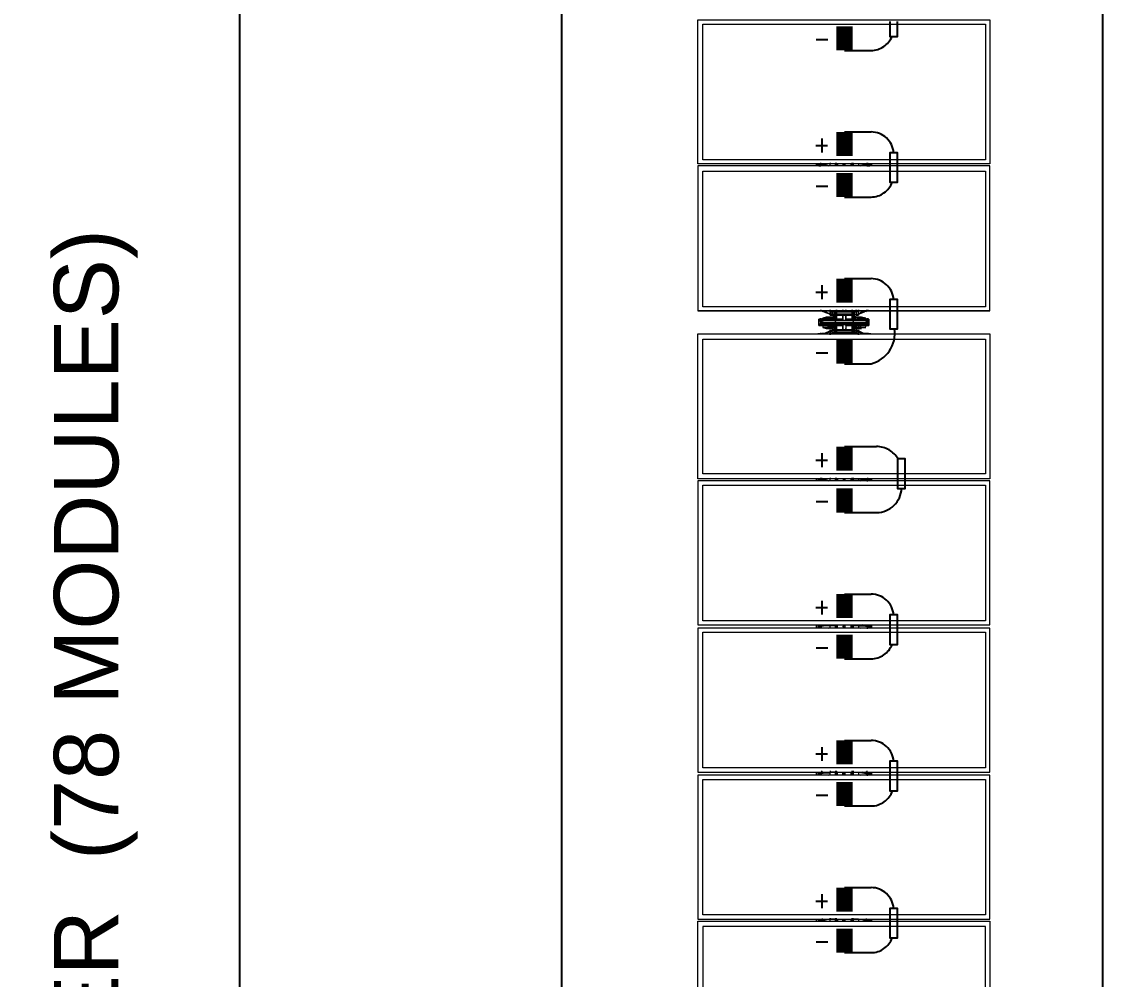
# Model space of a CAD drawing. Header units: feet. Extents: x -5.1 to 70.3, y -33 to 8.
# Drawn here: x 22.601 to 24.928, y -12.265 to -10.203 of the extents above; entities that cross this region are included whole.
import ezdxf
from ezdxf.lldxf.tags import DXFTag

# ---------------------------------------------------------------- set-up
doc = ezdxf.new("R2010")
doc.units = ezdxf.units.FT
doc.header["$MEASUREMENT"] = 0
doc.linetypes.add('HIDDEN', pattern=[0.375, 0.25, -0.125])
for name, color, linetype in [('E-DC HARNESS-NEG', 170, 'DC HARNESS CABLE'), ('E-HARN-COMP', 8, 'Continuous'), ('E-TRNK-CABL-NEG', 170, 'HIDDEN'), ('E-TRUNK-CABLE-POS', 10, 'HIDDEN'), ('G-ANNO-TEXT', 1, 'Continuous'), ('PDF5_Geometry', 7, 'Continuous'), ('Polarity-Text', 7, 'Continuous')]:
    doc.layers.add(name, color=color, linetype=linetype)
doc.styles.add('NEI-A', font='arial.ttf')
tags = doc.linetypes.add('DC HARNESS CABLE', pattern='A,0.5,-0.2,["DH",Standard,S=0.1,R=0,X=-0.1,Y=-0.05],-0.2', length=0.9).pattern_tags.tags
tags[6] = DXFTag(74, 10)

msp = doc.modelspace()

# ---------------------------------------------------------------- linework, layer by layer
at = {"layer": 'E-DC HARNESS-NEG', "ltscale": 0.5}
msp.add_lwpolyline([(24.9275, -8.7121), (24.9275, -13.351)], dxfattribs=at)
at = {"layer": 'E-HARN-COMP', "const_width": 0.0347}
for points in [[(24.3723, -10.2651), (24.3723, -10.2133)], [(24.3723, -10.4926), (24.3723, -10.4408)], [(24.3723, -10.5809), (24.3723, -10.5291)], [(24.3723, -10.8084), (24.3723, -10.7566)], [(24.3723, -10.9399), (24.3723, -10.8882)], [(24.3723, -11.1699), (24.3723, -11.1182)], [(24.3723, -11.2601), (24.3723, -11.2083)], [(24.3723, -11.4875), (24.3723, -11.4358)], [(24.3723, -11.575), (24.3723, -11.5232)], [(24.3723, -11.8024), (24.3723, -11.7507)], [(24.3723, -11.8918), (24.3723, -11.84)], [(24.3723, -12.1193), (24.3723, -12.0675)], [(24.3723, -12.2076), (24.3723, -12.1559)]]:
    msp.add_lwpolyline(points, dxfattribs=at)
at = {"layer": 'E-HARN-COMP'}
for points in [[(24.4701, -10.2033), (24.4701, -10.235), (24.4862, -10.235), (24.4862, -10.2033)], [(24.4862, -10.5175), (24.4862, -10.4858), (24.4701, -10.4858), (24.4701, -10.5175)], [(24.4701, -10.5175), (24.4701, -10.5491), (24.4862, -10.5491), (24.4862, -10.5175)], [(24.4862, -10.8333), (24.4862, -10.8016), (24.4701, -10.8016), (24.4701, -10.8333)], [(24.4701, -10.8333), (24.4701, -10.865), (24.4862, -10.865), (24.4862, -10.8333)], [(24.5028, -11.1765), (24.5028, -11.1448), (24.4867, -11.1448), (24.4867, -11.1765)], [(24.4867, -11.1765), (24.4867, -11.2082), (24.5028, -11.2082), (24.5028, -11.1765)], [(24.4862, -11.5124), (24.4862, -11.4807), (24.4701, -11.4807), (24.4701, -11.5124)], [(24.4701, -11.5124), (24.4701, -11.5441), (24.4862, -11.5441), (24.4862, -11.5124)], [(24.4862, -11.8273), (24.4862, -11.7956), (24.4701, -11.7956), (24.4701, -11.8273)], [(24.4701, -11.8273), (24.4701, -11.859), (24.4862, -11.859), (24.4862, -11.8273)], [(24.4862, -12.1442), (24.4862, -12.1125), (24.4701, -12.1125), (24.4701, -12.1442)], [(24.4701, -12.1442), (24.4701, -12.1759), (24.4862, -12.1759), (24.4862, -12.1442)]]:
    msp.add_lwpolyline(points, dxfattribs=at)
at = {"layer": 'E-TRNK-CABL-NEG', "ltscale": 0.1}
for points in [[(24.3723, -10.2655), (24.4295, -10.2655, 0.305811), (24.4747, -10.235, 0.305811)], [(24.3723, -10.5809), (24.4295, -10.5809, 0.313286), (24.4752, -10.5491, 0.313286)], [(24.3723, -10.9399), (24.4295, -10.9399, 0.385892), (24.4799, -10.8644, 0.308012)], [(24.3723, -11.2601), (24.4414, -11.2601, 0.404462), (24.4952, -11.2081)], [(24.3723, -11.575), (24.4295, -11.575, 0.307734), (24.4748, -11.5441, 0.307734)], [(24.3723, -11.8918), (24.4295, -11.8918, 0.319512), (24.4756, -11.859, 0.319512)], [(24.3723, -12.2076), (24.4295, -12.2076, 0.313211), (24.4752, -12.1759, 0.313211)]]:
    msp.add_lwpolyline(points, format="xyb", dxfattribs=at)
at = {"layer": 'E-TRUNK-CABLE-POS', "ltscale": 0.1}
for points in [[(24.3723, -10.4408), (24.4295, -10.4408, -0.391396), (24.4781, -10.4858, -0.391396)], [(24.3723, -10.7566), (24.4295, -10.7566, -0.391396), (24.4781, -10.8016, -0.391396)], [(24.3723, -11.1182), (24.4414, -11.1182, -0.266359), (24.4878, -11.1448, -0.266359)], [(24.3723, -11.4358), (24.4295, -11.4358, -0.391396), (24.4781, -11.4807, -0.391396)], [(24.3723, -11.7507), (24.4295, -11.7507, -0.391396), (24.4781, -11.7956, -0.391396)], [(24.3723, -12.0675), (24.4295, -12.0675, -0.391396), (24.4781, -12.1125, -0.391396)]]:
    msp.add_lwpolyline(points, format="xyb", dxfattribs=at)
at = {"layer": 'G-ANNO-TEXT', "flags": 128}
for points in [[(23.165, -26.7126, -0.427062), (23.0663, -26.6027), (23.0703, -13.6083, 0.298343), (22.9755, -13.4798, 0.298343), (23.0703, -13.3513), (23.0703, -0.2551, -0.354962), (23.165, -0.1822)], [(23.8585, -18.3194, -0.298343), (23.7638, -18.1909), (23.7638, -13.6083, 0.298343), (23.669, -13.4798, 0.298343), (23.7638, -13.3513), (23.7638, -8.8035, -0.340759), (23.8585, -8.6617)]]:
    msp.add_lwpolyline(points, format="xyb", dxfattribs=at)
at = {"layer": 'PDF5_Geometry', "lineweight": 5}
for points in [[(24.0564, -10.5095), (24.0564, -10.1995), (24.6852, -10.1995), (24.6852, -10.5095)], [(24.6762, -10.5005), (24.0676, -10.5005), (24.0676, -10.2085), (24.6762, -10.2085)], [(24.6852, -10.8261), (24.6852, -10.5139), (24.0564, -10.5139), (24.0564, -10.8261)], [(24.3686, -10.5117), (24.3708, -10.5117), (24.3708, -10.5095), (24.3731, -10.5095), (24.3731, -10.5117), (24.3731, -10.5139), (24.3708, -10.5139), (24.3686, -10.5139)], [(24.6762, -10.8171), (24.0676, -10.8171), (24.0676, -10.5252), (24.6762, -10.5252)], [(24.3259, -10.8284), (24.3236, -10.8261), (24.3214, -10.8261), (24.3147, -10.8261), (24.3214, -10.8261), (24.3236, -10.8261)], [(24.3326, -10.8441), (24.3214, -10.8441), (24.3214, -10.8418), (24.3214, -10.8441)], [(24.3259, -10.8441), (24.3259, -10.8418), (24.3371, -10.8418), (24.3371, -10.8441), (24.3259, -10.8441), (24.3371, -10.8441), (24.3371, -10.8418), (24.3394, -10.8418), (24.3371, -10.8418), (24.3259, -10.8418)], [(24.3281, -10.8284), (24.3416, -10.8328), (24.3416, -10.8261), (24.3439, -10.8284), (24.3461, -10.8284), (24.3461, -10.8261), (24.3484, -10.8261), (24.3484, -10.8284), (24.3461, -10.8284), (24.3484, -10.8284), (24.3484, -10.8261), (24.3955, -10.8261), (24.3955, -10.8284), (24.3978, -10.8284), (24.3978, -10.8328), (24.3978, -10.8351), (24.4023, -10.8351), (24.3978, -10.8351), (24.3978, -10.8328), (24.4, -10.8328), (24.4023, -10.8351), (24.4023, -10.8328), (24.4023, -10.8351), (24.4, -10.8328), (24.4023, -10.8328), (24.4157, -10.8284), (24.4023, -10.8328), (24.4023, -10.8261), (24.4, -10.8284), (24.3978, -10.8284), (24.3978, -10.8328), (24.4, -10.8328), (24.4023, -10.8328), (24.4023, -10.8261), (24.4, -10.8284), (24.3978, -10.8284), (24.3978, -10.8261), (24.3955, -10.8261), (24.3978, -10.8261), (24.3978, -10.8284), (24.3955, -10.8284), (24.3955, -10.8261), (24.3484, -10.8261), (24.3461, -10.8261), (24.3461, -10.8284), (24.3439, -10.8284), (24.3416, -10.8261), (24.3416, -10.8328)], [(24.3394, -10.8418), (24.3416, -10.8418), (24.3416, -10.8441), (24.3371, -10.8441), (24.3416, -10.8441), (24.3416, -10.8418), (24.3394, -10.8418), (24.3461, -10.8396), (24.3461, -10.8418), (24.3484, -10.8418), (24.3484, -10.8441), (24.3416, -10.8441), (24.3484, -10.8441), (24.3484, -10.8418), (24.3461, -10.8418), (24.3461, -10.8396)], [(24.3461, -10.8328), (24.3461, -10.8284), (24.3461, -10.8328), (24.3439, -10.8328), (24.3416, -10.8328), (24.3416, -10.8351), (24.3461, -10.8351)], [(24.3416, -10.8351), (24.3416, -10.8328), (24.3439, -10.8328), (24.3416, -10.8328), (24.3416, -10.8351), (24.3461, -10.8351), (24.3461, -10.8328), (24.3439, -10.8328), (24.3416, -10.8328)], [(24.3461, -10.8328), (24.3461, -10.8351), (24.3955, -10.8351), (24.3955, -10.8328), (24.3955, -10.8351), (24.3461, -10.8351)], [(24.3506, -10.8396), (24.3506, -10.8418), (24.3484, -10.8396), (24.3484, -10.8373), (24.3484, -10.8396), (24.3506, -10.8418)], [(24.3484, -10.8418), (24.3506, -10.8441), (24.3484, -10.8441), (24.3506, -10.8441)], [(24.3551, -10.8306), (24.3551, -10.8284), (24.3528, -10.8284), (24.3506, -10.8284), (24.3506, -10.8306), (24.3506, -10.8328), (24.3528, -10.8328), (24.3551, -10.8328)], [(24.3506, -10.8306), (24.3528, -10.8328), (24.3551, -10.8306), (24.3528, -10.8284)], [(24.3506, -10.8306), (24.3528, -10.8328), (24.3551, -10.8306), (24.3528, -10.8284)], [(24.3551, -10.8306), (24.3551, -10.8284), (24.3528, -10.8284), (24.3506, -10.8284), (24.3506, -10.8306), (24.3506, -10.8328), (24.3528, -10.8328), (24.3551, -10.8328)], [(24.3506, -10.8306), (24.3506, -10.8328), (24.3528, -10.8328), (24.3551, -10.8328), (24.3506, -10.8328)], [(24.3506, -10.8418), (24.3506, -10.8441)], [(24.3528, -10.8284), (24.3528, -10.8306)], [(24.3528, -10.8284), (24.3528, -10.8306)], [(24.3551, -10.8239), (24.3551, -10.8261)], [(24.3686, -10.8239), (24.3686, -10.8261)], [(24.3686, -10.8239), (24.3686, -10.8261)], [(24.3686, -10.8418), (24.3686, -10.8441), (24.3686, -10.8463), (24.3686, -10.8441)], [(24.3753, -10.8239), (24.3753, -10.8261)], [(24.3753, -10.8239), (24.3753, -10.8261)], [(24.3753, -10.8441), (24.3753, -10.8463), (24.3775, -10.8441), (24.3798, -10.8441), (24.3775, -10.8441), (24.3753, -10.8463), (24.3753, -10.8441), (24.3753, -10.8418)], [(24.3888, -10.8239), (24.3888, -10.8261)], [(24.391, -10.8284), (24.3888, -10.8284), (24.3888, -10.8306), (24.3888, -10.8328), (24.3888, -10.8306), (24.3888, -10.8284), (24.391, -10.8284), (24.391, -10.8306), (24.391, -10.8284), (24.391, -10.8306), (24.391, -10.8284), (24.391, -10.8306), (24.391, -10.8284), (24.391, -10.8306), (24.391, -10.8284), (24.391, -10.8306), (24.391, -10.8284), (24.391, -10.8306), (24.391, -10.8284), (24.391, -10.8306), (24.391, -10.8284), (24.391, -10.8306), (24.391, -10.8284), (24.391, -10.8306), (24.391, -10.8284), (24.3933, -10.8306), (24.3933, -10.8328), (24.391, -10.8328), (24.3888, -10.8328), (24.391, -10.8328), (24.3933, -10.8328), (24.3933, -10.8306)], [(24.3888, -10.8306), (24.391, -10.8328), (24.3933, -10.8306), (24.391, -10.8284)], [(24.3933, -10.8306), (24.3933, -10.8284), (24.391, -10.8284), (24.3888, -10.8284), (24.3888, -10.8306), (24.3888, -10.8328), (24.391, -10.8328), (24.3933, -10.8328)], [(24.3888, -10.8306), (24.391, -10.8328), (24.3933, -10.8306), (24.391, -10.8284)], [(24.3933, -10.8306), (24.3933, -10.8284), (24.391, -10.8284), (24.3888, -10.8284), (24.3888, -10.8306), (24.3888, -10.8328), (24.391, -10.8328), (24.3933, -10.8328)], [(24.3933, -10.8418), (24.3933, -10.8441), (24.3955, -10.8418), (24.3933, -10.8441), (24.3933, -10.8418), (24.3933, -10.8441)], [(24.418, -10.8418), (24.418, -10.8441), (24.418, -10.8418), (24.409, -10.8396), (24.3955, -10.8396), (24.3978, -10.8396), (24.3955, -10.8396), (24.409, -10.8396)], [(24.3978, -10.8239), (24.3978, -10.8261)], [(24.418, -10.8418), (24.4067, -10.8418), (24.4067, -10.8441), (24.418, -10.8441)], [(24.4202, -10.8261), (24.418, -10.8284)], [(24.4292, -10.8261), (24.4225, -10.8261)], [(24.3214, -10.8441), (24.3214, -10.8463), (24.3214, -10.8441), (24.3214, -10.8463), (24.3214, -10.8441), (24.3169, -10.8441), (24.3169, -10.8463), (24.3169, -10.8486), (24.3169, -10.8576), (24.3169, -10.8553), (24.3169, -10.8576), (24.3169, -10.8553), (24.3169, -10.8486), (24.3169, -10.8463), (24.3169, -10.8441)], [(24.3214, -10.8508), (24.3214, -10.8486), (24.3214, -10.8508), (24.3236, -10.8508), (24.3236, -10.8463), (24.3528, -10.8463), (24.391, -10.8463), (24.391, -10.8508), (24.3528, -10.8508), (24.3236, -10.8508), (24.3236, -10.8531), (24.3214, -10.8531), (24.3214, -10.8553), (24.3214, -10.8531), (24.3214, -10.8553), (24.3214, -10.8576), (24.3214, -10.8553), (24.3214, -10.8531), (24.3214, -10.8553), (24.3192, -10.8576), (24.3192, -10.8553), (24.3192, -10.8531), (24.3192, -10.8553), (24.3192, -10.8576), (24.3214, -10.8553), (24.3236, -10.8553), (24.3236, -10.8531), (24.3214, -10.8531), (24.3214, -10.8553), (24.3214, -10.8531), (24.3214, -10.8553), (24.3214, -10.8576), (24.3214, -10.8553), (24.3214, -10.8531)], [(24.3214, -10.8441), (24.3214, -10.8463), (24.3236, -10.8463), (24.3214, -10.8463), (24.3214, -10.8441), (24.3214, -10.8463)], [(24.3236, -10.8441), (24.3236, -10.8463)], [(24.3236, -10.8508), (24.3528, -10.8508), (24.3528, -10.8463), (24.3236, -10.8463)], [(24.3236, -10.8486), (24.3236, -10.8508)], [(24.3259, -10.8486), (24.3259, -10.8508), (24.3236, -10.8508), (24.3236, -10.8531), (24.3236, -10.8508), (24.3259, -10.8508)], [(24.3528, -10.8531), (24.3236, -10.8531), (24.3236, -10.8553), (24.3528, -10.8553)], [(24.3259, -10.8508), (24.3528, -10.8508), (24.3528, -10.8463), (24.391, -10.8463), (24.391, -10.8508), (24.3528, -10.8508), (24.3259, -10.8508), (24.3259, -10.8531)], [(24.3394, -10.862), (24.3416, -10.862), (24.3416, -10.8576), (24.3484, -10.8598), (24.3484, -10.862), (24.3461, -10.862), (24.3394, -10.862), (24.3461, -10.862), (24.3484, -10.862), (24.3484, -10.8643), (24.3326, -10.8643), (24.3259, -10.862), (24.3326, -10.8643), (24.3484, -10.8643), (24.3484, -10.862), (24.3461, -10.862), (24.3484, -10.862), (24.3484, -10.8598), (24.3506, -10.8598), (24.3484, -10.8598), (24.3416, -10.8576), (24.3416, -10.862), (24.3394, -10.862), (24.3371, -10.862)], [(24.3326, -10.8441), (24.3326, -10.8463)], [(24.3641, -10.8441), (24.3641, -10.8463), (24.3641, -10.8441), (24.3326, -10.8441), (24.3326, -10.8463), (24.3326, -10.8441)], [(24.3326, -10.8531), (24.3326, -10.8553)], [(24.3326, -10.8531), (24.3326, -10.8553)], [(24.3371, -10.8598), (24.3416, -10.8598)], [(24.3528, -10.8486), (24.3528, -10.8508)], [(24.391, -10.8508), (24.3528, -10.8508), (24.3528, -10.8531), (24.391, -10.8531)], [(24.3551, -10.8576), (24.3551, -10.8665)], [(24.3686, -10.8441), (24.3686, -10.8463)], [(24.3798, -10.8553), (24.3798, -10.8576), (24.4112, -10.8576), (24.4225, -10.8576), (24.4225, -10.8553), (24.4202, -10.8553), (24.4225, -10.8553), (24.4225, -10.8576), (24.4112, -10.8576), (24.3798, -10.8576), (24.3798, -10.8553), (24.3798, -10.8576), (24.3753, -10.8576), (24.3798, -10.8576)], [(24.3798, -10.8441), (24.4112, -10.8441), (24.4112, -10.8463), (24.4112, -10.8441), (24.3798, -10.8441), (24.3798, -10.8463)], [(24.3888, -10.8665), (24.3888, -10.8576)], [(24.391, -10.8508), (24.418, -10.8508), (24.418, -10.8531), (24.418, -10.8508), (24.391, -10.8508), (24.391, -10.8486), (24.391, -10.8508), (24.4202, -10.8508), (24.4202, -10.8463), (24.391, -10.8463), (24.4202, -10.8463), (24.4202, -10.8508)], [(24.418, -10.862), (24.4067, -10.862), (24.4045, -10.862), (24.3955, -10.862), (24.3955, -10.8598), (24.4, -10.8576), (24.4023, -10.8598), (24.4023, -10.862), (24.4045, -10.862), (24.3955, -10.862), (24.3955, -10.8598), (24.4, -10.8576), (24.4023, -10.8598), (24.4023, -10.862), (24.4045, -10.862), (24.4067, -10.862), (24.4067, -10.8576), (24.418, -10.8576), (24.418, -10.8598), (24.418, -10.8576), (24.4067, -10.8576), (24.4067, -10.862), (24.418, -10.862), (24.3955, -10.862), (24.3978, -10.862), (24.3955, -10.862)], [(24.4023, -10.8576), (24.4067, -10.8576)], [(24.4112, -10.8441), (24.4112, -10.8463)], [(24.4112, -10.8531), (24.4112, -10.8553)], [(24.4112, -10.8531), (24.4112, -10.8553)], [(24.4202, -10.8486), (24.4202, -10.8508)], [(24.4225, -10.8531), (24.4202, -10.8531)], [(24.4225, -10.8553), (24.4202, -10.8553), (24.4225, -10.8553), (24.4225, -10.8576), (24.4247, -10.8576), (24.4247, -10.8553), (24.4247, -10.8576), (24.4225, -10.8576), (24.4202, -10.8553), (24.4225, -10.8576)], [(24.6852, -10.8755), (24.6852, -11.1877), (24.0564, -11.1877), (24.0564, -10.8755)], [(24.6762, -11.1765), (24.0676, -11.1765), (24.0676, -10.8867), (24.6762, -10.8867)], [(24.3214, -10.8755), (24.3259, -10.8755), (24.3214, -10.8755), (24.3147, -10.8755)], [(24.3439, -10.871), (24.3416, -10.871), (24.3416, -10.8688), (24.3281, -10.8755), (24.3416, -10.8688), (24.3416, -10.871), (24.3416, -10.8755), (24.3439, -10.8755), (24.3461, -10.8733), (24.3461, -10.8755), (24.3461, -10.8733), (24.3461, -10.8688), (24.3439, -10.8688), (24.3439, -10.871), (24.3416, -10.871), (24.3416, -10.8755), (24.3439, -10.8755), (24.3461, -10.8733), (24.3461, -10.8688), (24.3439, -10.8688)], [(24.3416, -10.8665), (24.3416, -10.8688), (24.3439, -10.8688), (24.3439, -10.871), (24.3439, -10.8688), (24.3416, -10.8688)], [(24.3955, -10.8688), (24.3955, -10.8665), (24.3461, -10.8665), (24.3461, -10.8688), (24.3461, -10.8665), (24.3439, -10.8688), (24.3416, -10.8688), (24.3439, -10.8688), (24.3461, -10.8665), (24.3461, -10.8688), (24.3461, -10.8665), (24.3955, -10.8665)], [(24.3978, -10.8733), (24.3955, -10.8733), (24.3955, -10.8755), (24.3484, -10.8755), (24.3461, -10.8755), (24.3461, -10.8733), (24.3461, -10.8755), (24.3484, -10.8755), (24.3484, -10.8733), (24.3461, -10.8733), (24.3484, -10.8733), (24.3484, -10.8755), (24.3955, -10.8755), (24.3955, -10.8733), (24.3978, -10.8733), (24.3978, -10.8688), (24.4, -10.871), (24.4023, -10.871), (24.4023, -10.8755), (24.4, -10.8755)], [(24.3528, -10.8688), (24.3506, -10.8688), (24.3506, -10.871), (24.3506, -10.8733), (24.3551, -10.8733), (24.3551, -10.8755), (24.3551, -10.8733), (24.3528, -10.8733), (24.3506, -10.8733), (24.3506, -10.8688), (24.3528, -10.8688), (24.3551, -10.871), (24.3528, -10.8688), (24.3528, -10.871)], [(24.3506, -10.871), (24.3528, -10.8733), (24.3551, -10.871), (24.3528, -10.8688)], [(24.3506, -10.871), (24.3506, -10.8733), (24.3528, -10.8733), (24.3551, -10.8733), (24.3551, -10.871), (24.3551, -10.8688), (24.3528, -10.8688), (24.3506, -10.8688)], [(24.3506, -10.871), (24.3506, -10.8733), (24.3528, -10.8733), (24.3551, -10.8733), (24.3551, -10.871), (24.3551, -10.8688), (24.3528, -10.8688), (24.3506, -10.8688)], [(24.3506, -10.871), (24.3528, -10.8733), (24.3551, -10.871), (24.3528, -10.8688)], [(24.3528, -10.8688), (24.3528, -10.871)], [(24.3551, -10.871), (24.3551, -10.8733)], [(24.3686, -10.8733), (24.3686, -10.8755)], [(24.3686, -10.8733), (24.3686, -10.8755)], [(24.3753, -10.8733), (24.3753, -10.8755)], [(24.3753, -10.8733), (24.3753, -10.8755)], [(24.3888, -10.871), (24.3888, -10.8733), (24.391, -10.8733), (24.3933, -10.8733), (24.3933, -10.871), (24.3933, -10.8688), (24.391, -10.8688), (24.3888, -10.8688)], [(24.3888, -10.871), (24.391, -10.8733), (24.3933, -10.871), (24.391, -10.8688)], [(24.3888, -10.871), (24.391, -10.8733), (24.3933, -10.871), (24.391, -10.8688)], [(24.3888, -10.871), (24.3888, -10.8733), (24.391, -10.8733), (24.3933, -10.8733), (24.3933, -10.871), (24.3933, -10.8688), (24.391, -10.8688), (24.3888, -10.8688)], [(24.391, -10.8688), (24.391, -10.871)], [(24.391, -10.8688), (24.391, -10.871)], [(24.3955, -10.8755), (24.3978, -10.8755), (24.3978, -10.8688), (24.4, -10.871), (24.4023, -10.871), (24.4023, -10.8755), (24.4, -10.8755), (24.3978, -10.8733), (24.3978, -10.8755)], [(24.3978, -10.8688), (24.3978, -10.8665), (24.4, -10.8688), (24.4023, -10.8688), (24.4023, -10.8665), (24.4023, -10.8688), (24.4, -10.8688), (24.4, -10.871), (24.4, -10.8688), (24.4023, -10.8688), (24.4, -10.8688), (24.3978, -10.8665)], [(24.4023, -10.871), (24.4023, -10.8688), (24.4157, -10.8755), (24.4023, -10.8688)], [(24.418, -10.8755), (24.4202, -10.8755)], [(24.4292, -10.8755), (24.4225, -10.8755)], [(24.3686, -11.1899), (24.3708, -11.1899), (24.3708, -11.1877), (24.3731, -11.1877), (24.3731, -11.1899), (24.3731, -11.1922), (24.3708, -11.1922)], [(24.0564, -11.5021), (24.6852, -11.5021), (24.6852, -11.1922), (24.0564, -11.1922)], [(24.0676, -11.4931), (24.0676, -11.2012), (24.6762, -11.2012), (24.6762, -11.4931)], [(24.6852, -11.8188), (24.6852, -11.5088), (24.0564, -11.5088), (24.0564, -11.8188)], [(24.3686, -11.5066), (24.3708, -11.5043), (24.3731, -11.5043), (24.3731, -11.5088), (24.3708, -11.5088), (24.3708, -11.5066)], [(24.6762, -11.8098), (24.0676, -11.8098), (24.0676, -11.5178), (24.6762, -11.5178)], [(24.6852, -12.1354), (24.6852, -11.8255), (24.0564, -11.8255), (24.0564, -12.1354)], [(24.6762, -12.1264), (24.0676, -12.1264), (24.0676, -11.8345), (24.6762, -11.8345)], [(24.3686, -11.8233), (24.3686, -11.821), (24.3731, -11.821), (24.3731, -11.8255), (24.3708, -11.8255), (24.3708, -11.8233)], [(24.6852, -12.1399), (24.6852, -12.4521), (24.0564, -12.4521), (24.0564, -12.1399)], [(24.3686, -12.1399), (24.3686, -12.1377), (24.3708, -12.1377), (24.3708, -12.1354), (24.3731, -12.1354), (24.3731, -12.1377), (24.3731, -12.1399), (24.3708, -12.1399)], [(24.0676, -12.1511), (24.0676, -12.4409), (24.6762, -12.4409), (24.6762, -12.1511)]]:
    msp.add_lwpolyline(points, close=True, dxfattribs=at)
for points in [[(24.3124, -10.5139), (24.3124, -10.5095)], [(24.3416, -10.5072), (24.3416, -10.5095), (24.3394, -10.5095), (24.3304, -10.5117), (24.3169, -10.5117), (24.3147, -10.5117), (24.3169, -10.5117), (24.3192, -10.5117), (24.3214, -10.5095), (24.3236, -10.5095)], [(24.3147, -10.5117), (24.3147, -10.5095)], [(24.3169, -10.5139), (24.3214, -10.5139)], [(24.3528, -10.5072), (24.3528, -10.5095), (24.3416, -10.5095)], [(24.3528, -10.5139), (24.3528, -10.5095)], [(24.3551, -10.5139), (24.3551, -10.5095), (24.3551, -10.5072)], [(24.3551, -10.5095), (24.3573, -10.5095), (24.3573, -10.5139)], [(24.3865, -10.5139), (24.3865, -10.5095), (24.3888, -10.5095)], [(24.3888, -10.5139), (24.3888, -10.5095), (24.3888, -10.5072)], [(24.427, -10.5117), (24.4157, -10.5117), (24.4023, -10.5095), (24.391, -10.5095), (24.391, -10.5072)], [(24.391, -10.5095), (24.391, -10.5139)], [(24.4202, -10.5095), (24.4225, -10.5095), (24.4247, -10.5117), (24.4292, -10.5117), (24.4292, -10.5095)], [(24.4225, -10.5139), (24.427, -10.5139)], [(24.427, -10.5095), (24.427, -10.5117), (24.4292, -10.5117)], [(24.4314, -10.5139), (24.4314, -10.5095)], [(24.6762, -10.8171), (24.0676, -10.8171)], [(24.6852, -10.8261), (24.0564, -10.8261)], [(24.3259, -10.8261), (24.3259, -10.8261)], [(24.3259, -10.8261), (24.3259, -10.8261)], [(24.3259, -10.8441), (24.3259, -10.8418), (24.3326, -10.8396), (24.3484, -10.8396), (24.3461, -10.8396), (24.3484, -10.8396), (24.3326, -10.8396), (24.3259, -10.8418)], [(24.3528, -10.8441), (24.3506, -10.8441), (24.3506, -10.8418), (24.3484, -10.8396), (24.3349, -10.8396), (24.3484, -10.8396), (24.3506, -10.8418), (24.3506, -10.8441), (24.3506, -10.8351)], [(24.3349, -10.8418), (24.3349, -10.8418)], [(24.3349, -10.8418), (24.3349, -10.8418)], [(24.3461, -10.8328), (24.3461, -10.8328)], [(24.3461, -10.8328), (24.3461, -10.8328)], [(24.3461, -10.8351), (24.3461, -10.8351)], [(24.3461, -10.8351), (24.3461, -10.8351)], [(24.3506, -10.8306), (24.3506, -10.8284), (24.3528, -10.8284), (24.3551, -10.8306)], [(24.3506, -10.8306), (24.3506, -10.8284), (24.3528, -10.8284)], [(24.3528, -10.8306), (24.3528, -10.8284)], [(24.3528, -10.8306), (24.3528, -10.8284)], [(24.3528, -10.8306), (24.3528, -10.8284)], [(24.3528, -10.8306), (24.3528, -10.8284)], [(24.3528, -10.8306), (24.3528, -10.8284)], [(24.3528, -10.8306), (24.3528, -10.8284)], [(24.3528, -10.8306), (24.3528, -10.8284)], [(24.3528, -10.8306), (24.3528, -10.8284)], [(24.3528, -10.8306), (24.3528, -10.8284)], [(24.3528, -10.8306), (24.3528, -10.8284)], [(24.3528, -10.8306), (24.3528, -10.8284)], [(24.3528, -10.8306), (24.3528, -10.8284)], [(24.3528, -10.8306), (24.3528, -10.8284)], [(24.3551, -10.8306), (24.3528, -10.8284)], [(24.3528, -10.8306), (24.3528, -10.8284)], [(24.3528, -10.8351), (24.3528, -10.8418), (24.3551, -10.8441), (24.3551, -10.8351), (24.3551, -10.8441)], [(24.3551, -10.8328), (24.3551, -10.8306)], [(24.3551, -10.8306), (24.3551, -10.8328)], [(24.3753, -10.8441), (24.3798, -10.8441), (24.3753, -10.8441), (24.3753, -10.8463), (24.3753, -10.8441), (24.3753, -10.8463), (24.3753, -10.8351), (24.3686, -10.8351), (24.3686, -10.8463), (24.3663, -10.8441), (24.3641, -10.8441), (24.3663, -10.8441), (24.3663, -10.8463), (24.3663, -10.8441), (24.3686, -10.8441), (24.3663, -10.8441), (24.3663, -10.8463), (24.3663, -10.8441), (24.3641, -10.8441), (24.3663, -10.8441), (24.3686, -10.8463), (24.3686, -10.8351), (24.3753, -10.8351), (24.3753, -10.8463), (24.3753, -10.8441), (24.3753, -10.8463)], [(24.3888, -10.8441), (24.3888, -10.8351), (24.3888, -10.8441), (24.391, -10.8418), (24.391, -10.8351)], [(24.3933, -10.8351), (24.3933, -10.8441), (24.3955, -10.8441), (24.4, -10.8441), (24.3955, -10.8441), (24.3955, -10.8418), (24.3978, -10.8396), (24.4045, -10.8418), (24.4023, -10.8418), (24.4023, -10.8441), (24.4, -10.8441), (24.4023, -10.8441), (24.4023, -10.8418), (24.4045, -10.8418), (24.4067, -10.8418), (24.4067, -10.8441), (24.4023, -10.8441), (24.4067, -10.8441), (24.418, -10.8441), (24.418, -10.8418), (24.4067, -10.8418), (24.4045, -10.8418), (24.3978, -10.8396), (24.3955, -10.8418), (24.3955, -10.8441), (24.3933, -10.8441), (24.391, -10.8441)], [(24.3955, -10.8373), (24.3955, -10.8396), (24.3933, -10.8418), (24.3933, -10.8441)], [(24.3955, -10.8396), (24.409, -10.8396), (24.3955, -10.8396), (24.3933, -10.8418), (24.3933, -10.8396), (24.3933, -10.8418), (24.3955, -10.8396), (24.3933, -10.8418)], [(24.3955, -10.8328), (24.3955, -10.8328)], [(24.3955, -10.8328), (24.3955, -10.8328)], [(24.3955, -10.8351), (24.3955, -10.8351)], [(24.3955, -10.8351), (24.3955, -10.8351)], [(24.409, -10.8418), (24.409, -10.8418)], [(24.409, -10.8418), (24.409, -10.8418)], [(24.418, -10.8261), (24.418, -10.8261)], [(24.418, -10.8261), (24.418, -10.8261)], [(24.418, -10.8418), (24.418, -10.8418)], [(24.4225, -10.8261), (24.4225, -10.8261)], [(24.4225, -10.8261), (24.4225, -10.8261)], [(24.4225, -10.8441), (24.4225, -10.8418)], [(24.4225, -10.8441), (24.4225, -10.8418)], [(24.3192, -10.8463), (24.3169, -10.8463)], [(24.3192, -10.8463), (24.3169, -10.8463)], [(24.3214, -10.8486), (24.3214, -10.8508), (24.3236, -10.8508), (24.3236, -10.8486), (24.3236, -10.8508), (24.3236, -10.8531), (24.3236, -10.8553), (24.3214, -10.8553), (24.3214, -10.8576), (24.3169, -10.8576), (24.3192, -10.8576), (24.3192, -10.8553), (24.3192, -10.8576), (24.3169, -10.8576), (24.3214, -10.8576), (24.3326, -10.8576), (24.3641, -10.8576), (24.3641, -10.8553), (24.3641, -10.8576), (24.3663, -10.8576), (24.3663, -10.8553)], [(24.3192, -10.8463), (24.3192, -10.8441)], [(24.3192, -10.8463), (24.3192, -10.8441)], [(24.3192, -10.8463), (24.3192, -10.8441)], [(24.3192, -10.8463), (24.3192, -10.8441)], [(24.3214, -10.8486), (24.3192, -10.8463)], [(24.3192, -10.8486), (24.3192, -10.8463)], [(24.3214, -10.8486), (24.3192, -10.8463)], [(24.3192, -10.8486), (24.3192, -10.8463)], [(24.3214, -10.8441), (24.3214, -10.8463)], [(24.3214, -10.8463), (24.3214, -10.8441)], [(24.3214, -10.8486), (24.3214, -10.8463)], [(24.3214, -10.8486), (24.3214, -10.8463)], [(24.3214, -10.8463), (24.3214, -10.8463)], [(24.3214, -10.8486), (24.3214, -10.8463)], [(24.3214, -10.8486), (24.3214, -10.8463)], [(24.3214, -10.8463), (24.3214, -10.8463)], [(24.3214, -10.8508), (24.3214, -10.8486)], [(24.3214, -10.8508), (24.3214, -10.8486)], [(24.3214, -10.8531), (24.3214, -10.8508)], [(24.3214, -10.8553), (24.3214, -10.8531)], [(24.3753, -10.8576), (24.3753, -10.8553), (24.3753, -10.8576), (24.3753, -10.8553), (24.3753, -10.8576), (24.3798, -10.8576), (24.3753, -10.8576), (24.3753, -10.8553), (24.3753, -10.8576), (24.3753, -10.8553), (24.3753, -10.8576), (24.3753, -10.8553), (24.3753, -10.8665), (24.3686, -10.8665), (24.3686, -10.8553), (24.3686, -10.8576), (24.3686, -10.8553), (24.3686, -10.8576), (24.3641, -10.8576), (24.3663, -10.8576), (24.3663, -10.8553), (24.3663, -10.8576), (24.3686, -10.8576), (24.3641, -10.8576), (24.3641, -10.8553), (24.3641, -10.8576), (24.3326, -10.8576), (24.3214, -10.8576), (24.3214, -10.8553)], [(24.3214, -10.8553), (24.3214, -10.8553)], [(24.3214, -10.8553), (24.3214, -10.8553)], [(24.4225, -10.8508), (24.4225, -10.8531), (24.4225, -10.8553), (24.4225, -10.8531), (24.4225, -10.8553), (24.4225, -10.8531), (24.4225, -10.8508), (24.4225, -10.8486), (24.4225, -10.8463), (24.4225, -10.8486), (24.4247, -10.8463), (24.4247, -10.8441), (24.4247, -10.8463), (24.4247, -10.8441), (24.4247, -10.8463), (24.4247, -10.8553), (24.4247, -10.8576), (24.4247, -10.8553), (24.4247, -10.8463), (24.4247, -10.8441), (24.4225, -10.8441), (24.4225, -10.8463), (24.4247, -10.8463), (24.4247, -10.8441), (24.4247, -10.8463), (24.4225, -10.8486), (24.4225, -10.8463), (24.4225, -10.8486), (24.4225, -10.8508), (24.4225, -10.8531), (24.4225, -10.8553), (24.4247, -10.8553), (24.4247, -10.8531), (24.4247, -10.8553), (24.4247, -10.8576), (24.4225, -10.8553), (24.4247, -10.8553), (24.4247, -10.8576), (24.4247, -10.8553), (24.4247, -10.8576), (24.4225, -10.8553), (24.4225, -10.8531), (24.4225, -10.8553), (24.4225, -10.8531), (24.4225, -10.8508), (24.4225, -10.8486), (24.4225, -10.8508), (24.4202, -10.8508), (24.4202, -10.8486), (24.4202, -10.8508), (24.4202, -10.8531), (24.4202, -10.8508), (24.418, -10.8508), (24.418, -10.8486), (24.418, -10.8508), (24.4202, -10.8508), (24.4202, -10.8531), (24.391, -10.8531), (24.391, -10.8508), (24.3528, -10.8508), (24.3528, -10.8531), (24.3236, -10.8531), (24.3236, -10.8553), (24.3528, -10.8553), (24.3528, -10.8531), (24.391, -10.8531), (24.391, -10.8553), (24.3528, -10.8553), (24.391, -10.8553), (24.391, -10.8531), (24.4202, -10.8531), (24.4202, -10.8553), (24.391, -10.8553), (24.4202, -10.8553), (24.4202, -10.8531), (24.4202, -10.8508), (24.4202, -10.8486), (24.4202, -10.8508), (24.4225, -10.8508), (24.4225, -10.8486)], [(24.3236, -10.8508), (24.3236, -10.8486)], [(24.3236, -10.8508), (24.3236, -10.8486)], [(24.3259, -10.8576), (24.3259, -10.8598), (24.3259, -10.8576), (24.3371, -10.8576), (24.3371, -10.862), (24.3259, -10.862), (24.3371, -10.862), (24.3371, -10.8576), (24.3259, -10.8576), (24.3259, -10.8553)], [(24.3259, -10.8598), (24.3259, -10.8598)], [(24.3259, -10.8598), (24.3259, -10.8598)], [(24.3484, -10.8643), (24.3349, -10.8643), (24.3484, -10.8643), (24.3484, -10.862), (24.3506, -10.8598), (24.3506, -10.8576), (24.3506, -10.8665)], [(24.3349, -10.862), (24.3349, -10.862)], [(24.3349, -10.862), (24.3349, -10.862)], [(24.3528, -10.8576), (24.3528, -10.8598), (24.3506, -10.8598), (24.3506, -10.8576), (24.3506, -10.8598), (24.3506, -10.8576), (24.3506, -10.8598), (24.3484, -10.862), (24.3506, -10.8598), (24.3506, -10.8576), (24.3506, -10.8598), (24.3484, -10.862), (24.3506, -10.8598), (24.3484, -10.862)], [(24.3528, -10.8733), (24.3528, -10.871), (24.3528, -10.8688), (24.3528, -10.8665), (24.3528, -10.862), (24.3551, -10.8598)], [(24.3663, -10.8576), (24.3686, -10.8576), (24.3686, -10.8553), (24.3686, -10.8576), (24.3686, -10.8553), (24.3686, -10.8665), (24.3686, -10.8643), (24.3686, -10.8665), (24.3753, -10.8665)], [(24.3753, -10.8553), (24.3753, -10.8665), (24.3753, -10.8643)], [(24.391, -10.8665), (24.391, -10.862), (24.3888, -10.8598)], [(24.3933, -10.8576), (24.3933, -10.8598), (24.3955, -10.862), (24.3933, -10.8598), (24.3933, -10.8576), (24.3933, -10.8598), (24.3933, -10.8576), (24.3933, -10.8598), (24.391, -10.8598), (24.391, -10.8576)], [(24.3933, -10.8598), (24.3955, -10.862), (24.3955, -10.8643), (24.409, -10.8643), (24.3955, -10.8643), (24.3955, -10.862), (24.3933, -10.8598), (24.3955, -10.8598), (24.3933, -10.8598), (24.3955, -10.862), (24.3933, -10.8598), (24.3933, -10.8576), (24.3933, -10.8665)], [(24.409, -10.862), (24.409, -10.862)], [(24.409, -10.862), (24.409, -10.862)], [(24.4112, -10.8441), (24.4225, -10.8441)], [(24.4112, -10.8441), (24.4225, -10.8441)], [(24.418, -10.8576), (24.418, -10.8553)], [(24.418, -10.8598), (24.418, -10.8598)], [(24.4225, -10.8441), (24.4202, -10.8463)], [(24.4225, -10.8441), (24.4202, -10.8463)], [(24.4225, -10.8463), (24.4202, -10.8463)], [(24.4225, -10.8463), (24.4202, -10.8463)], [(24.4225, -10.8463), (24.4202, -10.8463)], [(24.4225, -10.8463), (24.4202, -10.8463)], [(24.4225, -10.8463), (24.4225, -10.8441)], [(24.4225, -10.8463), (24.4247, -10.8463), (24.4247, -10.8441)], [(24.4225, -10.8463), (24.4225, -10.8441)], [(24.4225, -10.8441), (24.4247, -10.8441)], [(24.4225, -10.8463), (24.4225, -10.8441)], [(24.4225, -10.8463), (24.4225, -10.8441)], [(24.4225, -10.8463), (24.4225, -10.8441)], [(24.0564, -10.8755), (24.6852, -10.8755)], [(24.0676, -10.8867), (24.6762, -10.8867)], [(24.3214, -10.8755), (24.3214, -10.8755)], [(24.3259, -10.8755), (24.3259, -10.8755)], [(24.3259, -10.8755), (24.3259, -10.8755)], [(24.3461, -10.8665), (24.3461, -10.8665)], [(24.3461, -10.8665), (24.3461, -10.8665)], [(24.3461, -10.8688), (24.3461, -10.8688)], [(24.3528, -10.871), (24.3528, -10.8688)], [(24.3528, -10.871), (24.3528, -10.8688)], [(24.3528, -10.871), (24.3528, -10.8688)], [(24.3528, -10.871), (24.3528, -10.8688)], [(24.3528, -10.871), (24.3528, -10.8688)], [(24.3528, -10.871), (24.3528, -10.8688)], [(24.3528, -10.871), (24.3528, -10.8688)], [(24.3528, -10.871), (24.3528, -10.8688)], [(24.3528, -10.871), (24.3528, -10.8688)], [(24.3528, -10.871), (24.3528, -10.8688)], [(24.3528, -10.871), (24.3528, -10.8688)], [(24.3528, -10.871), (24.3528, -10.8688)], [(24.3528, -10.871), (24.3528, -10.8688)], [(24.3933, -10.871), (24.3933, -10.8733), (24.391, -10.8733), (24.3888, -10.8733), (24.391, -10.8733), (24.3933, -10.8733), (24.3933, -10.871), (24.391, -10.8688), (24.391, -10.871), (24.391, -10.8688), (24.3888, -10.8688), (24.3888, -10.8733), (24.3888, -10.8755), (24.3888, -10.8733), (24.3888, -10.871), (24.3888, -10.8688), (24.391, -10.8688), (24.3933, -10.871), (24.3933, -10.8688)], [(24.3888, -10.871), (24.3888, -10.8688)], [(24.391, -10.871), (24.391, -10.8688)], [(24.391, -10.871), (24.391, -10.8688)], [(24.391, -10.871), (24.391, -10.8688)], [(24.391, -10.871), (24.391, -10.8688)], [(24.391, -10.871), (24.391, -10.8688)], [(24.391, -10.871), (24.391, -10.8688)], [(24.391, -10.871), (24.391, -10.8688)], [(24.391, -10.871), (24.391, -10.8688)], [(24.391, -10.871), (24.391, -10.8688)], [(24.391, -10.871), (24.391, -10.8688)], [(24.391, -10.871), (24.391, -10.8688)], [(24.391, -10.871), (24.391, -10.8688)], [(24.3955, -10.8665), (24.3955, -10.8665)], [(24.3955, -10.8665), (24.3955, -10.8665)], [(24.3955, -10.8688), (24.3955, -10.8688)], [(24.3955, -10.8688), (24.3955, -10.8688)], [(24.418, -10.8755), (24.418, -10.8755)], [(24.418, -10.8755), (24.418, -10.8755)], [(24.4225, -10.8755), (24.4225, -10.8755)], [(24.4225, -10.8755), (24.4225, -10.8755)], [(24.3124, -11.1922), (24.3124, -11.1877)], [(24.3214, -11.1899), (24.3169, -11.1899), (24.3147, -11.1899), (24.3192, -11.1899), (24.3192, -11.1877), (24.3214, -11.1877), (24.3236, -11.1877)], [(24.3416, -11.1854), (24.3416, -11.1877), (24.3394, -11.1877), (24.3304, -11.1899), (24.3169, -11.1899)], [(24.3528, -11.1854), (24.3528, -11.1877), (24.3416, -11.1877)], [(24.3528, -11.1922), (24.3528, -11.1877)], [(24.3551, -11.1922), (24.3551, -11.1877), (24.3551, -11.1854)], [(24.3551, -11.1877), (24.3573, -11.1877), (24.3573, -11.1922)], [(24.3865, -11.1922), (24.3865, -11.1877), (24.3888, -11.1877)], [(24.3888, -11.1922), (24.3888, -11.1877), (24.3888, -11.1854)], [(24.391, -11.1854), (24.391, -11.1877), (24.4023, -11.1877), (24.4157, -11.1899), (24.427, -11.1899), (24.4292, -11.1899)], [(24.391, -11.1877), (24.391, -11.1922)], [(24.4202, -11.1877), (24.4225, -11.1877), (24.4247, -11.1877), (24.4247, -11.1899), (24.4292, -11.1899), (24.4292, -11.1877)], [(24.4225, -11.1899), (24.427, -11.1899), (24.427, -11.1877)], [(24.4314, -11.1922), (24.4314, -11.1877)], [(24.3124, -11.5088), (24.3124, -11.5021)], [(24.3214, -11.5066), (24.3169, -11.5066), (24.3147, -11.5066), (24.3169, -11.5066), (24.3192, -11.5043), (24.3214, -11.5043), (24.3236, -11.5043)], [(24.3416, -11.5021), (24.3416, -11.5043), (24.3304, -11.5043), (24.3169, -11.5066)], [(24.3528, -11.5021), (24.3528, -11.5043), (24.3416, -11.5043)], [(24.3528, -11.5088), (24.3528, -11.5043)], [(24.3551, -11.5088), (24.3551, -11.5043), (24.3551, -11.5021)], [(24.3573, -11.5043), (24.3551, -11.5043)], [(24.3573, -11.5088), (24.3573, -11.5043), (24.3573, -11.5021)], [(24.3865, -11.5088), (24.3865, -11.5021), (24.3865, -11.5043), (24.3888, -11.5043)], [(24.3888, -11.5021), (24.3888, -11.5043), (24.3888, -11.5088)], [(24.4023, -11.5043), (24.391, -11.5043), (24.391, -11.5021)], [(24.391, -11.5043), (24.391, -11.5088)], [(24.4023, -11.5021), (24.4023, -11.5043), (24.4157, -11.5043), (24.4247, -11.5066), (24.427, -11.5066), (24.427, -11.5043)], [(24.4202, -11.5043), (24.4247, -11.5043), (24.427, -11.5066), (24.4292, -11.5066), (24.427, -11.5066), (24.4225, -11.5066)], [(24.4292, -11.5066), (24.4292, -11.5043)], [(24.4314, -11.5088), (24.4314, -11.5021)], [(24.3124, -11.8255), (24.3124, -11.8188)], [(24.3416, -11.8165), (24.3416, -11.8188), (24.3394, -11.821), (24.3304, -11.821), (24.3169, -11.8233)], [(24.3236, -11.8188), (24.3214, -11.821), (24.3169, -11.821), (24.3169, -11.8233), (24.3214, -11.8233)], [(24.3528, -11.8165), (24.3528, -11.8188), (24.3416, -11.8188)], [(24.3528, -11.8255), (24.3528, -11.8188)], [(24.3551, -11.8255), (24.3551, -11.8188), (24.3551, -11.8165)], [(24.3573, -11.8255), (24.3573, -11.821), (24.3573, -11.8188), (24.3551, -11.8188)], [(24.3865, -11.8255), (24.3865, -11.821), (24.3865, -11.8188), (24.3888, -11.8188)], [(24.3888, -11.8255), (24.3888, -11.8188), (24.3888, -11.8165)], [(24.391, -11.8165), (24.391, -11.8188), (24.4023, -11.8188), (24.4157, -11.821), (24.4247, -11.8233), (24.427, -11.8233), (24.4292, -11.8233)], [(24.391, -11.8188), (24.391, -11.8255)], [(24.4202, -11.8188), (24.4225, -11.821), (24.427, -11.821), (24.427, -11.8233), (24.4292, -11.8233), (24.4292, -11.821)], [(24.4314, -11.8255), (24.4314, -11.8188)], [(24.3169, -11.8233), (24.3147, -11.8233), (24.3169, -11.8233)], [(24.4225, -11.8233), (24.427, -11.8233), (24.427, -11.821)], [(24.3124, -12.1399), (24.3124, -12.1354)], [(24.3169, -12.1377), (24.3147, -12.1377), (24.3169, -12.1377)], [(24.3416, -12.1332), (24.3416, -12.1354), (24.3394, -12.1354), (24.3304, -12.1377), (24.3169, -12.1377), (24.3214, -12.1377), (24.3236, -12.1354)], [(24.3169, -12.1399), (24.3214, -12.1399)], [(24.3528, -12.1332), (24.3528, -12.1354), (24.3416, -12.1354)], [(24.3528, -12.1399), (24.3528, -12.1354)], [(24.3551, -12.1399), (24.3551, -12.1354), (24.3551, -12.1332)], [(24.3551, -12.1354), (24.3573, -12.1354), (24.3573, -12.1399)], [(24.3865, -12.1399), (24.3865, -12.1354), (24.3888, -12.1354)], [(24.3888, -12.1399), (24.3888, -12.1354), (24.3888, -12.1332)], [(24.427, -12.1377), (24.4157, -12.1377), (24.4023, -12.1354), (24.391, -12.1354), (24.391, -12.1332)], [(24.391, -12.1354), (24.391, -12.1399)], [(24.4202, -12.1354), (24.4225, -12.1377), (24.4292, -12.1377), (24.427, -12.1377), (24.427, -12.1354)], [(24.4225, -12.1399), (24.427, -12.1399)], [(24.4314, -12.1399), (24.4314, -12.1354)]]:
    msp.add_lwpolyline(points, dxfattribs=at)
at = {"layer": 'PDF5_Geometry', "color": 8, "lineweight": 5, "true_color": 0x808080}
for points in [[(24.3124, -10.5139), (24.3124, -10.5095)], [(24.3169, -10.5095), (24.3147, -10.5095), (24.3147, -10.5117)], [(24.3169, -10.5117), (24.3371, -10.5139)], [(24.3169, -10.5139), (24.3169, -10.5139)], [(24.3326, -10.5095), (24.3214, -10.5095), (24.3214, -10.5072)], [(24.3236, -10.5139), (24.3214, -10.5139)], [(24.3259, -10.5095), (24.3236, -10.5095)], [(24.3416, -10.5139), (24.3416, -10.5095)], [(24.4023, -10.5095), (24.4023, -10.5139)], [(24.4067, -10.5139), (24.427, -10.5117)], [(24.4112, -10.5095), (24.4225, -10.5095), (24.4225, -10.5072)], [(24.4202, -10.5072), (24.4202, -10.5095), (24.418, -10.5095)], [(24.4202, -10.5139), (24.4225, -10.5139), (24.4225, -10.5117)], [(24.4292, -10.5117), (24.427, -10.5095)], [(24.427, -10.5139), (24.427, -10.5139)], [(24.4314, -10.5139), (24.4314, -10.5095)], [(24.3192, -10.8463), (24.3192, -10.8463)], [(24.3192, -10.8463), (24.3192, -10.8463)], [(24.3192, -10.8553), (24.3192, -10.8553)], [(24.3192, -10.8553), (24.3192, -10.8553)], [(24.3214, -10.8531), (24.3214, -10.8508)], [(24.3214, -10.8531), (24.3214, -10.8508)], [(24.3214, -10.8553), (24.3214, -10.8531)], [(24.3214, -10.8553), (24.3214, -10.8531)], [(24.3214, -10.8553), (24.3214, -10.8531)], [(24.3214, -10.8553), (24.3214, -10.8531)], [(24.4247, -10.8463), (24.4247, -10.8463)], [(24.4247, -10.8463), (24.4247, -10.8463)], [(24.4247, -10.8553), (24.4247, -10.8553)], [(24.4247, -10.8553), (24.4247, -10.8553)], [(24.3124, -11.1922), (24.3124, -11.1877)], [(24.3169, -11.1877), (24.3147, -11.1877), (24.3147, -11.1899)], [(24.3169, -11.1899), (24.3169, -11.1899)], [(24.3169, -11.1899), (24.3371, -11.1922)], [(24.3326, -11.1877), (24.3214, -11.1877), (24.3214, -11.1854)], [(24.3236, -11.1922), (24.3214, -11.1922), (24.3214, -11.1899)], [(24.3259, -11.1877), (24.3236, -11.1877), (24.3236, -11.1854)], [(24.3416, -11.1922), (24.3416, -11.1877)], [(24.4023, -11.1877), (24.4023, -11.1922)], [(24.4067, -11.1922), (24.427, -11.1899)], [(24.4112, -11.1877), (24.4225, -11.1877), (24.4225, -11.1854)], [(24.4202, -11.1877), (24.418, -11.1877)], [(24.4202, -11.1922), (24.4225, -11.1922), (24.4225, -11.1899)], [(24.4292, -11.1899), (24.427, -11.1877)], [(24.427, -11.1899), (24.427, -11.1899)], [(24.4314, -11.1922), (24.4314, -11.1877)], [(24.3192, -11.1922), (24.3192, -11.1922)], [(24.4247, -11.1922), (24.4247, -11.1922)], [(24.3124, -11.5088), (24.3124, -11.5021)], [(24.3169, -11.5021), (24.3169, -11.5043), (24.3147, -11.5043), (24.3147, -11.5066)], [(24.3169, -11.5066), (24.3169, -11.5066)], [(24.3169, -11.5066), (24.3371, -11.5088)], [(24.3214, -11.5021), (24.3214, -11.5043), (24.3236, -11.5043), (24.3326, -11.5021)], [(24.3236, -11.5088), (24.3214, -11.5088)], [(24.3236, -11.5021), (24.3236, -11.5043), (24.3259, -11.5043), (24.3259, -11.5021)], [(24.3416, -11.5088), (24.3416, -11.5043)], [(24.4023, -11.5043), (24.4023, -11.5088)], [(24.4067, -11.5088), (24.427, -11.5066)], [(24.4225, -11.5021), (24.4225, -11.5043), (24.4202, -11.5043), (24.4112, -11.5021)], [(24.4202, -11.5021), (24.4202, -11.5043), (24.418, -11.5043), (24.418, -11.5021)], [(24.4202, -11.5088), (24.4225, -11.5088), (24.4225, -11.5066)], [(24.4292, -11.5066), (24.4292, -11.5043), (24.427, -11.5043), (24.427, -11.5021)], [(24.427, -11.5066), (24.427, -11.5066)], [(24.4314, -11.5088), (24.4314, -11.5021)], [(24.3124, -11.8255), (24.3124, -11.8188)], [(24.3169, -11.8188), (24.3169, -11.821), (24.3147, -11.821), (24.3147, -11.8233)], [(24.3214, -11.8188), (24.3214, -11.821), (24.3236, -11.821), (24.3326, -11.8188)], [(24.3259, -11.8188), (24.3236, -11.8188), (24.3236, -11.8165)], [(24.3416, -11.8255), (24.3416, -11.8188)], [(24.4023, -11.8188), (24.4023, -11.8255)], [(24.4225, -11.8188), (24.4225, -11.821), (24.4202, -11.821), (24.4112, -11.8188)], [(24.4202, -11.8165), (24.4202, -11.8188), (24.418, -11.8188)], [(24.4292, -11.8233), (24.4292, -11.821), (24.427, -11.821), (24.427, -11.8188)], [(24.4314, -11.8255), (24.4314, -11.8188)], [(24.3169, -11.8233), (24.3169, -11.8233)], [(24.3169, -11.8233), (24.3371, -11.8255)], [(24.3236, -11.8255), (24.3214, -11.8255)], [(24.4067, -11.8255), (24.427, -11.8233)], [(24.4202, -11.8255), (24.4225, -11.8255), (24.4225, -11.8233)], [(24.427, -11.8233), (24.427, -11.8233)], [(24.3124, -12.1399), (24.3124, -12.1354)], [(24.3169, -12.1354), (24.3147, -12.1377)], [(24.3169, -12.1377), (24.3371, -12.1399)], [(24.3169, -12.1399), (24.3169, -12.1399)], [(24.3214, -12.1354), (24.3214, -12.1377), (24.3214, -12.1399), (24.3214, -12.1377), (24.3236, -12.1354), (24.3326, -12.1354)], [(24.3236, -12.1399), (24.3214, -12.1399)], [(24.3259, -12.1354), (24.3236, -12.1354)], [(24.3416, -12.1399), (24.3416, -12.1354)], [(24.4023, -12.1354), (24.4023, -12.1399)], [(24.4067, -12.1399), (24.427, -12.1377)], [(24.4112, -12.1354), (24.4202, -12.1354), (24.4225, -12.1377), (24.4225, -12.1399), (24.4225, -12.1377), (24.4225, -12.1354)], [(24.4202, -12.1354), (24.418, -12.1354)], [(24.4225, -12.1399), (24.4202, -12.1399)], [(24.4292, -12.1377), (24.427, -12.1377), (24.427, -12.1354)], [(24.427, -12.1399), (24.427, -12.1399)], [(24.4314, -12.1399), (24.4314, -12.1354)]]:
    msp.add_lwpolyline(points, dxfattribs=at)
for points in [[(24.3214, -10.5117), (24.3214, -10.5139)], [(24.3214, -10.8239), (24.3214, -10.8261)], [(24.3259, -10.8261), (24.3259, -10.8284)], [(24.3281, -10.8261), (24.3281, -10.8284), (24.3281, -10.8261), (24.3416, -10.8328)], [(24.3371, -10.8418), (24.3371, -10.8441)], [(24.3416, -10.8239), (24.3416, -10.8261), (24.3394, -10.8261), (24.3416, -10.8261)], [(24.3416, -10.8418), (24.3416, -10.8441)], [(24.3461, -10.8328), (24.3506, -10.8328)], [(24.3506, -10.8284), (24.3484, -10.8284)], [(24.3484, -10.8418), (24.3484, -10.8441)], [(24.3888, -10.8284), (24.3551, -10.8284)], [(24.3551, -10.8328), (24.3888, -10.8328)], [(24.3955, -10.8284), (24.3933, -10.8284)], [(24.3933, -10.8328), (24.3955, -10.8328)], [(24.3955, -10.8418), (24.3955, -10.8441)], [(24.4023, -10.8261), (24.4, -10.8261), (24.4023, -10.8261), (24.4023, -10.8239)], [(24.4, -10.8418), (24.4, -10.8441)], [(24.4023, -10.8328), (24.4135, -10.8261)], [(24.4067, -10.8418), (24.4067, -10.8441)], [(24.4157, -10.8261), (24.4157, -10.8284)], [(24.418, -10.8261), (24.418, -10.8284)], [(24.4202, -10.8239), (24.4202, -10.8261)], [(24.4225, -10.8239), (24.4225, -10.8261)], [(24.3192, -10.8463), (24.3169, -10.8463)], [(24.3169, -10.8553), (24.3192, -10.8553)], [(24.3214, -10.8463), (24.3214, -10.8486), (24.3214, -10.8463), (24.3214, -10.8486), (24.3214, -10.8508), (24.3214, -10.8486), (24.3214, -10.8463), (24.3214, -10.8486), (24.3214, -10.8463), (24.3214, -10.8441), (24.3326, -10.8441), (24.3214, -10.8441)], [(24.3214, -10.8508), (24.3214, -10.8531)], [(24.3214, -10.8531), (24.3214, -10.8553)], [(24.3326, -10.8576), (24.3214, -10.8576)], [(24.3686, -10.8441), (24.3686, -10.8463), (24.3641, -10.8463), (24.3326, -10.8463), (24.3641, -10.8463), (24.3686, -10.8463)], [(24.3686, -10.8553), (24.3641, -10.8553), (24.3326, -10.8553), (24.3641, -10.8553), (24.3686, -10.8553), (24.3686, -10.8576)], [(24.3371, -10.8553), (24.3371, -10.8576)], [(24.3416, -10.8553), (24.3416, -10.8576)], [(24.3484, -10.8598), (24.3484, -10.8576)], [(24.3663, -10.8441), (24.3663, -10.8463)], [(24.3663, -10.8441), (24.3663, -10.8463)], [(24.3663, -10.8531), (24.3663, -10.8553)], [(24.3663, -10.8531), (24.3663, -10.8553)], [(24.3753, -10.8441), (24.3753, -10.8463), (24.3798, -10.8463), (24.4112, -10.8463), (24.3798, -10.8463), (24.3753, -10.8463)], [(24.3753, -10.8553), (24.4112, -10.8553), (24.3753, -10.8553), (24.3753, -10.8576)], [(24.3775, -10.8441), (24.3775, -10.8463)], [(24.3775, -10.8441), (24.3775, -10.8463)], [(24.3775, -10.8531), (24.3775, -10.8553)], [(24.3775, -10.8531), (24.3775, -10.8553)], [(24.3955, -10.8576), (24.3955, -10.8598)], [(24.4, -10.8553), (24.4, -10.8576)], [(24.4067, -10.8553), (24.4067, -10.8576)], [(24.4112, -10.8441), (24.4225, -10.8441), (24.4225, -10.8463), (24.4225, -10.8486), (24.4225, -10.8463), (24.4225, -10.8486), (24.4225, -10.8463), (24.4225, -10.8441)], [(24.4225, -10.8576), (24.4112, -10.8576)], [(24.4202, -10.8486), (24.4202, -10.8508), (24.4202, -10.8531), (24.4202, -10.8508)], [(24.4225, -10.8463), (24.4225, -10.8486)], [(24.4225, -10.8531), (24.4225, -10.8553), (24.4225, -10.8531), (24.4225, -10.8553), (24.4225, -10.8531), (24.4225, -10.8508)], [(24.4225, -10.8531), (24.4225, -10.8553)], [(24.4247, -10.8441), (24.4247, -10.8463)], [(24.4247, -10.8531), (24.4247, -10.8553)], [(24.3214, -10.8733), (24.3214, -10.8755)], [(24.3259, -10.8733), (24.3259, -10.8755)], [(24.3416, -10.871), (24.3281, -10.8755), (24.3281, -10.8733), (24.3281, -10.8755)], [(24.3416, -10.8755), (24.3416, -10.8778), (24.3416, -10.8755), (24.3394, -10.8755)], [(24.3506, -10.8688), (24.3461, -10.8688)], [(24.3484, -10.8733), (24.3506, -10.8733)], [(24.3888, -10.8688), (24.3551, -10.8688)], [(24.3551, -10.8733), (24.3888, -10.8733)], [(24.3955, -10.8688), (24.3933, -10.8688)], [(24.3933, -10.8733), (24.3955, -10.8733)], [(24.4023, -10.8778), (24.4023, -10.8755), (24.4, -10.8755), (24.4023, -10.8755)], [(24.4135, -10.8755), (24.4023, -10.871)], [(24.4157, -10.8733), (24.4157, -10.8755)], [(24.418, -10.8733), (24.418, -10.8755)], [(24.4202, -10.8733), (24.4202, -10.8755)], [(24.4225, -10.8733), (24.4225, -10.8755)], [(24.3214, -11.5066), (24.3214, -11.5088)], [(24.3214, -11.8233), (24.3214, -11.8255)]]:
    msp.add_lwpolyline(points, close=True, dxfattribs=at)
at = {"layer": 'Polarity-Text'}
for p, q in [((24.3113, -10.2415), (24.3364, -10.2415)), ((24.3108, -10.4699), (24.3359, -10.4699)), ((24.3234, -10.4551), (24.3234, -10.4848)), ((24.3113, -10.5573), (24.3364, -10.5573)), ((24.3234, -10.7709), (24.3234, -10.8006)), ((24.3108, -10.7857), (24.3359, -10.7857)), ((24.3113, -10.9163), (24.3364, -10.9163)), ((24.3234, -11.1324), (24.3234, -11.1621)), ((24.3108, -11.1473), (24.3359, -11.1473)), ((24.3113, -11.2365), (24.3364, -11.2365)), ((24.3108, -11.4649), (24.3359, -11.4649)), ((24.3234, -11.4501), (24.3234, -11.4797)), ((24.3113, -11.5514), (24.3364, -11.5514)), ((24.3234, -11.765), (24.3234, -11.7946)), ((24.3108, -11.7798), (24.3359, -11.7798)), ((24.3113, -11.8682), (24.3364, -11.8682)), ((24.3108, -12.0967), (24.3359, -12.0967)), ((24.3234, -12.0818), (24.3234, -12.1115)), ((24.3113, -12.184), (24.3364, -12.184))]:
    msp.add_line(p, q, dxfattribs=at)

# ---------------------------------------------------------------- texts
at = {"layer": 'G-ANNO-TEXT', "insert": (22.6702, -10.65), "char_height": 0.138889, "width": 5.774545, "attachment_point": 3, "rotation": 90, "style": 'NEI-A', "bg_fill": 3, "box_fill_scale": 1.5, "bg_fill_color": 256, "bg_fill_transparency": 0}
msp.add_mtext('NEXTRACKER (580W) - LONG TRACKER  (78 MODULES)', dxfattribs=at)

doc.saveas('drawing.dxf')
